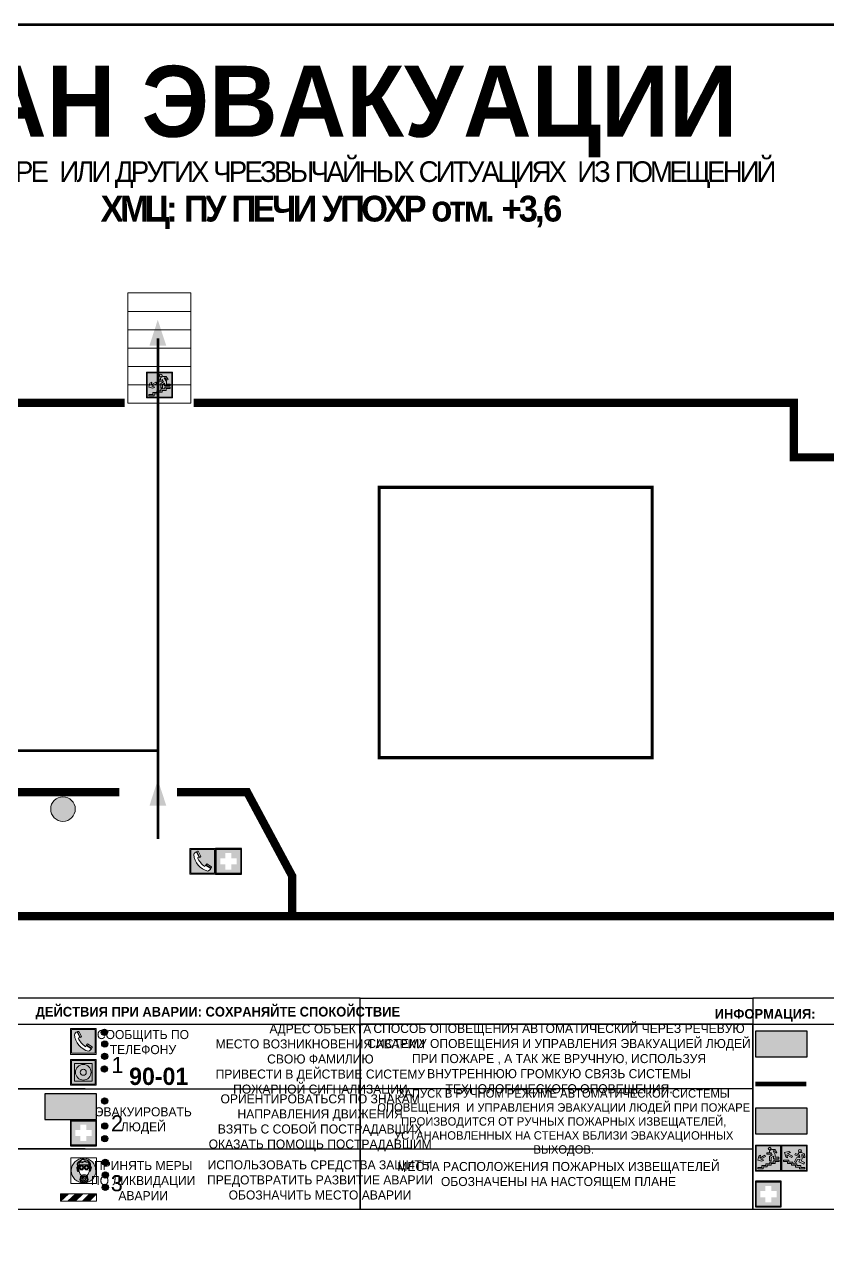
# Model space of a CAD drawing. Header units: millimetres. Extents: x 13114 to 67229, y 22859 to 38520.
# Drawn here: x 22692.4 to 22941.2, y 31700.4 to 32082.4 of the extents above; entities that cross this region are included whole.
import ezdxf

# ---------------------------------------------------------------- set-up
doc = ezdxf.new("R2010")
doc.units = ezdxf.units.MM
doc.layers.add('План_Штампы', color=7, linetype='Continuous')
doc.styles.add('обычный', font='arial.ttf')

# ---------------------------------------------------------------- blocks, each defined once
blk = doc.blocks.new('A$C38D26F80')
h = blk.add_hatch(color=5)
h.dxf.hatch_style = 1
h.paths.add_polyline_path([(-8.77, -4.48, 1), (-0.19, -4.48, 1)])
h.paths.add_polyline_path([(-6.75, -3.58), (-6.75, -3.31), (-6.62, -3.22), (-6.5, -3.22), (-6.42, -3.3), (-6.39, -3.28), (-6.59, -2.23), (-6.59, -2.01), (-6.38, -1.58), (-4.76, -0.4), (-4.13, -0.79, -0.362848), (-2.1, -2.1, -0.201049), (-2.17, -2.48, 0.085434), (-2.26, -3.13), (-1.9, -3.16), (-2.25, -4.7), (-2.4, -4.59), (-2.43, -4.34), (-2.36, -4.34), (-2.14, -3.34), (-2.47, -3.42), (-2.58, -1.95), (-2.77, -1.58), (-3.58, -1.52), (-3.92, -1.26), (-5.05, -1.73), (-4.87, -1.39), (-5.41, -1.6), (-5.41, -1.46), (-6.13, -1.87), (-6.18, -3.5), (-6.56, -3.47), (-6.37, -4.59), (-6.16, -4.43), (-6.16, -4.66), (-6.36, -4.79), (-6.37, -4.8), (-6.51, -4.76)], flags=16)
h.paths.add_polyline_path([(-6.51, -4.76), (-6.36, -4.79), (-6.37, -4.8)], flags=0)
h.paths.add_polyline_path([(-5.92, -2.34, 0.089508), (-2.67, -2.35), (-2.48, -3.88, -0.268602), (-3.4, -6.18, 0.262449), (-5.2, -6.18, -0.268602), (-6.11, -3.88)], flags=16)
edge = h.paths.add_edge_path(flags=16)
edge.add_ellipse((-5.19, -3.41), major_axis=(0, 0.842), ratio=0.848992, start_angle=0, end_angle=360)
edge = h.paths.add_edge_path(flags=0)
edge.add_ellipse((-5.19, -3.39), major_axis=(0, 0.665), ratio=0.853798, start_angle=0, end_angle=360)
edge = h.paths.add_edge_path(flags=0)
edge.add_ellipse((-5.19, -3.4), major_axis=(0, 0.528), ratio=0.864094, start_angle=0, end_angle=360)
edge = h.paths.add_edge_path(flags=16)
edge.add_ellipse((-3.47, -3.4), major_axis=(0, 0.842), ratio=0.848992, start_angle=0, end_angle=360)
h.paths.add_polyline_path([(-3.13, -6.45), (-3.13, -6.84, 0.383174), (-5.57, -6.85), (-5.57, -6.49, -0.369952)], flags=16)
edge = h.paths.add_edge_path(flags=0)
edge.add_ellipse((-3.47, -3.39), major_axis=(0, 0.665), ratio=0.853798, start_angle=0, end_angle=360)
edge = h.paths.add_edge_path(flags=0)
edge.add_ellipse((-3.47, -3.4), major_axis=(0, 0.528), ratio=0.864094, start_angle=0, end_angle=360)
edge = h.paths.add_edge_path(flags=16)
edge.add_ellipse((-4.34, -7.57), major_axis=(-1.48, 0), ratio=0.744955, start_angle=0, end_angle=360)
h.paths.add_polyline_path([(-5.01, -6.85, -1), (-5.15, -6.85, -1)], flags=0)
h.paths.add_polyline_path([(-5.33, -7.14, -1), (-5.47, -7.14, -1)], flags=0)
h.paths.add_polyline_path([(-4.61, -6.71, -1), (-4.74, -6.71, -1)], flags=16)
h.paths.add_polyline_path([(-5.43, -7.51, -1), (-5.57, -7.51, -1)], flags=0)
h.paths.add_polyline_path([(-4.26, -6.67, -1), (-4.4, -6.67, -1)], flags=16)
h.paths.add_polyline_path([(-4.74, -7.14, -1), (-4.88, -7.14, -1)], flags=0)
h.paths.add_polyline_path([(-4.93, -7.43, -1), (-5.07, -7.43, -1)], flags=0)
h.paths.add_polyline_path([(-4.41, -7.07, -1), (-4.54, -7.07, -1)], flags=0)
h.paths.add_polyline_path([(-5.33, -7.87, -1), (-5.46, -7.87, -1)], flags=0)
h.paths.add_polyline_path([(-3.8, -6.71, -1), (-3.94, -6.71, -1)], flags=16)
h.paths.add_polyline_path([(-4.85, -7.78, -1), (-4.98, -7.78, -1)], flags=0)
h.paths.add_polyline_path([(-3.96, -7.14, -1), (-4.1, -7.14, -1)], flags=0)
h.paths.add_polyline_path([(-4.33, -7.53, -1), (-4.47, -7.53, -1)], flags=0)
h.paths.add_polyline_path([(-5.09, -8.12, -1), (-5.23, -8.12, -1)], flags=0)
h.paths.add_polyline_path([(-3.5, -6.94, -1), (-3.64, -6.94, -1)], flags=0)
h.paths.add_polyline_path([(-4.54, -7.97, -1), (-4.68, -7.97, -1)], flags=0)
h.paths.add_polyline_path([(-3.66, -7.39, -1), (-3.8, -7.39, -1)], flags=0)
h.paths.add_polyline_path([(-4.73, -8.35, -1), (-4.86, -8.35, -1)], flags=0)
h.paths.add_polyline_path([(-4.09, -7.96, -1), (-4.23, -7.96, -1)], flags=0)
h.paths.add_polyline_path([(-3.77, -7.74, -1), (-3.91, -7.74, -1)], flags=0)
h.paths.add_polyline_path([(-3.22, -7.27, -1), (-3.35, -7.27, -1)], flags=0)
h.paths.add_polyline_path([(-4.34, -8.4, -1), (-4.47, -8.4, -1)], flags=0)
h.paths.add_polyline_path([(-3.16, -7.61, -1), (-3.3, -7.61, -1)], flags=0)
h.paths.add_polyline_path([(-3.9, -8.35, -1), (-4.04, -8.35, -1)], flags=0)
h.paths.add_polyline_path([(-3.32, -7.91, -1), (-3.46, -7.91, -1)], flags=0)
h.paths.add_polyline_path([(-3.55, -8.23, -1), (-3.69, -8.23, -1)], flags=0)
at = {"color": 5, "lineweight": 5}
for p, q in [((-4.48, 0), (-8.96, 0)), ((-8.96, 0), (-8.96, -4.48)), ((-4.48, 0), (0, 0)), ((0, 0), (0, -4.48)), ((-6.75, -3.31), (-6.62, -3.22)), ((-6.75, -3.58), (-6.75, -3.31)), ((-6.51, -4.76), (-6.75, -3.58)), ((-6.62, -3.22), (-6.5, -3.22)), ((-6.59, -2.01), (-6.38, -1.58)), ((-6.59, -2.23), (-6.59, -2.01)), ((-6.39, -3.28), (-6.59, -2.23)), ((-6.18, -3.5), (-6.56, -3.47)), ((-6.56, -3.47), (-6.37, -4.59)), ((-6.5, -3.22), (-6.42, -3.3)), ((-6.42, -3.3), (-6.39, -3.28)), ((-6.38, -1.58), (-4.76, -0.4)), ((-6.13, -1.87), (-6.18, -3.5)), ((-5.41, -1.46), (-6.13, -1.87)), ((-5.92, -2.34), (-6.11, -3.88)), ((-4.87, -1.39), (-5.41, -1.6)), ((-5.41, -1.6), (-5.41, -1.46)), ((-3.92, -1.26), (-5.05, -1.73)), ((-5.05, -1.73), (-4.87, -1.39)), ((-4.76, -0.4), (-4.13, -0.79)), ((-3.58, -1.52), (-3.92, -1.26)), ((-2.77, -1.58), (-3.58, -1.52)), ((-2.58, -1.95), (-2.77, -1.58)), ((-2.67, -2.34), (-2.48, -3.88)), ((-2.47, -3.42), (-2.58, -1.95)), ((-2.14, -3.34), (-2.47, -3.42)), ((-2.36, -4.34), (-2.14, -3.34)), ((-1.9, -3.16), (-2.26, -3.13)), ((-2.25, -4.7), (-1.9, -3.16)), ((-8.96, -8.96), (-8.96, -4.48)), ((-6.37, -4.8), (-6.51, -4.76)), ((-6.37, -4.59), (-6.16, -4.43)), ((-6.16, -4.66), (-6.37, -4.8)), ((-6.16, -4.43), (-6.16, -4.66)), ((-5.57, -6.49), (-5.57, -6.85)), ((-3.13, -6.45), (-3.13, -6.84)), ((-2.43, -4.34), (-2.4, -4.59)), ((-2.43, -4.34), (-2.36, -4.34)), ((-2.4, -4.59), (-2.25, -4.7)), ((0, -8.96), (0, -4.48)), ((-4.48, -8.96), (-8.96, -8.96)), ((-4.48, -8.96), (0, -8.96))]:
    blk.add_line(p, q, dxfattribs=at)
at = {"color": 5}
for p, q in [((-6.75, -3.31), (-6.62, -3.22)), ((-6.75, -3.58), (-6.75, -3.31)), ((-6.51, -4.76), (-6.75, -3.58)), ((-6.62, -3.22), (-6.5, -3.22)), ((-6.59, -2.01), (-6.38, -1.58)), ((-6.59, -2.23), (-6.59, -2.01)), ((-6.39, -3.28), (-6.59, -2.23)), ((-6.18, -3.5), (-6.56, -3.47)), ((-6.56, -3.47), (-6.37, -4.59)), ((-6.5, -3.22), (-6.42, -3.3)), ((-6.42, -3.3), (-6.39, -3.28)), ((-6.38, -1.58), (-4.76, -0.4)), ((-6.13, -1.87), (-6.18, -3.5)), ((-5.41, -1.46), (-6.13, -1.87)), ((-4.87, -1.39), (-5.41, -1.6)), ((-5.41, -1.6), (-5.41, -1.46)), ((-3.92, -1.26), (-5.05, -1.73)), ((-5.05, -1.73), (-4.87, -1.39)), ((-4.76, -0.4), (-4.13, -0.79)), ((-3.58, -1.52), (-3.92, -1.26)), ((-2.77, -1.58), (-3.58, -1.52)), ((-2.58, -1.95), (-2.77, -1.58)), ((-2.47, -3.42), (-2.58, -1.95)), ((-2.14, -3.34), (-2.47, -3.42)), ((-2.36, -4.34), (-2.14, -3.34)), ((-2.26, -3.13), (-1.9, -3.16)), ((-1.9, -3.16), (-2.25, -4.7)), ((-6.37, -4.8), (-6.51, -4.76)), ((-6.36, -4.79), (-6.51, -4.76)), ((-6.37, -4.59), (-6.16, -4.43)), ((-6.16, -4.66), (-6.37, -4.8)), ((-6.16, -4.66), (-6.36, -4.79)), ((-6.16, -4.43), (-6.16, -4.66)), ((-2.4, -4.59), (-2.43, -4.34)), ((-2.43, -4.34), (-2.36, -4.34)), ((-2.25, -4.7), (-2.4, -4.59))]:
    blk.add_line(p, q, dxfattribs=at)
at = {"color": 5, "lineweight": 5}
for centre, radius in [((-4.48, -4.48), 4.29), ((-5.5, -7.51), 0.0678), ((-5.4, -7.14), 0.0678), ((-5.4, -7.87), 0.0678), ((-5.16, -8.12), 0.0678), ((-5.08, -6.85), 0.0678), ((-5, -7.43), 0.0678), ((-4.91, -7.78), 0.0678), ((-4.81, -7.14), 0.0678), ((-4.79, -8.35), 0.0678), ((-4.67, -6.71), 0.0678), ((-4.61, -7.97), 0.0678), ((-4.47, -7.07), 0.0678), ((-4.4, -7.53), 0.0678), ((-4.4, -8.4), 0.0678), ((-4.33, -6.67), 0.0678), ((-4.16, -7.96), 0.0678), ((-4.03, -7.14), 0.0678), ((-3.97, -8.35), 0.0678), ((-3.87, -6.71), 0.0678), ((-3.84, -7.74), 0.0678), ((-3.73, -7.39), 0.0678), ((-3.62, -8.23), 0.0678), ((-3.57, -6.94), 0.0678), ((-3.39, -7.91), 0.0678), ((-3.28, -7.27), 0.0678), ((-3.23, -7.61), 0.0678)]:
    blk.add_circle(centre, radius, dxfattribs=at)
for centre, radius, start, end in [((-3.66, -4.24), 2.47, 171.573, 231.7124), ((-4.28, 6.66), 9.15, 259.6987, 280.1569), ((-4.93, -4.24), 2.47, 308.2876, 8.427), ((-0.47, -3.05), 1.79, 161.5846, 182.4584), ((-2.6, -2.2), 0.513, 326.4781, 11.7739), ((-4.33, -7.88), 1.87, 50.358, 131.5662), ((-4.34, -8.2), 1.82, 48.4943, 132.3565), ((-4.3, -7.78), 1.83, 60.5889, 119.4111)]:
    blk.add_arc(centre, radius, start, end, dxfattribs=at)
at = {"color": 5}
for centre, radius, start, end in [((-3.89, -2.66), 1.88, 17.387, 97.1599), ((-0.35, -3.07), 1.91, 162.2553, 181.7878), ((-2.6, -2.2), 0.511, 326.3906, 11.8614)]:
    blk.add_arc(centre, radius, start, end, dxfattribs=at)
at = {"color": 5, "lineweight": 5}
for centre, major_axis, ratio in [((-5.19, -3.41), (0, 0.842), 0.848992), ((-5.19, -3.39), (0, 0.665), 0.853798), ((-5.19, -3.4), (0, 0.528), 0.864094), ((-3.47, -3.4), (0, 0.842), 0.848992), ((-3.47, -3.39), (0, 0.665), 0.853798), ((-3.47, -3.4), (0, 0.528), 0.864094), ((-4.34, -7.57), (-1.48, 0), 0.744955)]:
    blk.add_ellipse(centre, major_axis=major_axis, ratio=ratio, dxfattribs=at)
blk = doc.blocks.new('A$C47DD6509')
at = {"lineweight": 5}
for points in [[(-8.69, 0), (-11.19, 0), (-11.19, -2.22)], [(-4.22, 0), (-6.45, 0), (-8.91, -2.22), (-6.61, -2.22)], [(0, 0), (-2.09, 0), (-4.36, -2.22), (-2.29, -2.22)]]:
    blk.add_hatch(color=242, dxfattribs=at).paths.add_polyline_path(points)
at = {"color": 242, "lineweight": 5}
for p, q in [((-11.19, -2.22), (-8.69, 0)), ((-11.19, -2.22), (-11.19, 0)), ((-11.19, 0), (-8.69, 0)), ((-11.19, 0), (0, 0)), ((-8.91, -2.22), (-6.45, 0)), ((-6.61, -2.22), (-4.22, 0)), ((-4.36, -2.22), (-2.09, 0)), ((-2.29, -2.22), (0, 0)), ((0, 0), (0, -2.22)), ((0, -2.22), (-11.19, -2.22))]:
    blk.add_line(p, q, dxfattribs=at)
blk = doc.blocks.new('A$C32E8229D')
at = {"true_color": 0xffffff}
blk.add_hatch(color=7, dxfattribs=at).paths.add_polyline_path([(0, 0), (0, -8), (16, -8), (16, 0)])
h = blk.add_hatch(color=126)
h.paths.add_polyline_path([(0.2, -0.2), (15.8, -0.2), (15.8, -7.8), (0.2, -7.8)])
h.paths.add_polyline_path([(13.49, -2.05), (12.08, -2.05), (11.37, -2.63, 0.162397), (11.29, -2.84), (11.29, -3.63), (10.35, -3.63), (10.35, -4.05), (11.68, -4.05), (11.68, -3.48), (12.26, -4.28), (11.29, -5.1), (11.29, -6.78), (11.85, -6.78), (11.85, -5.44), (12.8, -4.64), (12.8, -5.94), (14.46, -5.94), (14.46, -5.39), (13.45, -5.39), (13.45, -3.97), (12.46, -2.59), (13.15, -2.59), (13.69, -3.34), (14.18, -3)], flags=16)
h.paths.add_polyline_path([(10.74, -1.82, 1), (11.8, -1.82, 1)], flags=16)
h.paths.add_polyline_path([(9.39, -3.59), (5.99, -3.59), (6.56, -3.03), (5.91, -3.03), (5.1, -3.83), (5.91, -4.64), (6.56, -4.64), (5.99, -4.09), (9.39, -4.09)], flags=16)
h.paths.add_polyline_path([(4.29, -1.08), (1.72, -1.08), (1.72, -6.6), (4.29, -6.6)], flags=16)
at = {"color": 126}
blk.add_lwpolyline([(16, -8), (0, -8), (0, 0), (16, 0)], close=True, dxfattribs=at)
blk = doc.blocks.new('A$C18900ED3')
h = blk.add_hatch(color=126)
h.paths.add_polyline_path([(-0.18, -0.18), (-7.02, -0.18), (-7.02, -7.02), (-0.18, -7.02)])
h.paths.add_polyline_path([(-5.89, -4.46), (-5.89, -2.77), (-4.46, -2.77), (-4.46, -1.31), (-2.77, -1.31), (-2.77, -2.77), (-1.33, -2.77), (-1.33, -4.46), (-2.77, -4.46), (-2.77, -5.89), (-4.46, -5.89), (-4.46, -4.46)], flags=16)
at = {"color": 126}
for p, q in [((-7.2, 0), (-7.2, -7.2)), ((0, 0), (-7.2, 0)), ((0, -7.2), (0, 0)), ((-7.02, -7.02), (-7.02, -0.18)), ((-7.02, -0.18), (-0.18, -0.18)), ((-0.18, -0.18), (-0.18, -7.02)), ((-7.2, -7.2), (0, -7.2)), ((-0.18, -7.02), (-7.02, -7.02))]:
    blk.add_line(p, q, dxfattribs=at)
blk = doc.blocks.new('A$C456E1F9C')
at = {"lineweight": 5}
h = blk.add_hatch(color=242, dxfattribs=at)
h.paths.add_polyline_path([(0.51, -1.47), (0.51, -13.26), (12.29, -13.26), (12.29, -1.47)])
h.paths.add_polyline_path([(5.42, -4.95, -0.254479), (4.78, -5.4), (3.52, -2.53, -0.209735), (4.23, -2.4)], flags=16)
h.paths.add_polyline_path([(8.53, -8.6), (10.87, -10.17), (10.54, -10.76), (8.03, -9.13, -0.192251)], flags=16)
h.paths.add_polyline_path([(4.61, -5.49, 0.005518), (3.87, -5.72, 0.128647), (7.49, -10.01, 0.00809), (7.83, -9.33), (10.47, -10.97, -0.16736), (8.99, -12.25, -0.327862), (1.95, -3.95, -0.166952), (3.36, -2.62)], flags=16)
at = {"color": 242, "lineweight": 5}
for p, q in [((0, -13.77), (0, -0.97)), ((12.8, -0.97), (0, -0.97)), ((4.61, -5.49), (3.36, -2.62)), ((3.52, -2.53), (4.78, -5.4)), ((4.23, -2.4), (5.42, -4.95)), ((12.8, -13.77), (12.8, -0.97)), ((7.83, -9.33), (10.47, -10.97)), ((8.03, -9.13), (10.54, -10.76)), ((10.81, -10.12), (8.53, -8.6)), ((10.54, -10.76), (10.8, -10.3)), ((10.8, -10.3), (10.81, -10.12)), ((0, -13.77), (12.8, -13.77))]:
    blk.add_line(p, q, dxfattribs=at)
blk.add_lwpolyline([(0.51, -1.47), (12.29, -1.47), (12.29, -13.26), (0.51, -13.26)], close=True, dxfattribs=at)
for centre, radius, start, end in [((4.59, -5.34), 2.99, 114.28453, 152.19739), ((11.12, -3.31), 9.19, 183.99153, 256.60086), ((4.02, -3.27), 0.891, 76.32839, 123.70924), ((14.98, -39.1), 35.17, 107.14873, 108.41345), ((13.86, -0.94), 11.08, 205.55365, 234.87622), ((4.68, -4.59), 0.824, 276.9621, 334.07228), ((-13.31, 0.8), 23.44, 332.54871, 334.40268), ((8.94, -9.5), 0.989, 114.40924, 157.93883), ((7.87, -9.46), 3, 291.92908, 329.9329)]:
    blk.add_arc(centre, radius, start, end, dxfattribs=at)
blk = doc.blocks.new('A$C54414219')
at = {"true_color": 0xffffff}
h = blk.add_hatch(color=7, dxfattribs=at)
h.paths.add_polyline_path([(2.39, -9.45), (2.39, -18.3), (11.23, -18.3), (11.23, -9.45)], flags=0)
h.paths.add_polyline_path([(10.71, -13.87, -1), (2.92, -13.87, -1)], flags=0)
h.paths.add_polyline_path([(8.3, -13.87, -1), (5.33, -13.87, -1)], flags=0)
h.paths.add_polyline_path([(0.41, -7.47), (0.41, -20.27), (13.21, -20.27), (13.21, -7.47)])
h.paths.add_polyline_path([(0.92, -19.77), (12.71, -19.77), (12.71, -7.98), (0.92, -7.98)], flags=16)
h.paths.add_polyline_path([(11.23, -9.45), (11.23, -18.3), (2.39, -18.3), (2.39, -9.45)], flags=0)
at = {"lineweight": 5}
h = blk.add_hatch(color=242, dxfattribs=at)
h.paths.add_polyline_path([(12.71, -7.98), (0.92, -7.98), (0.92, -19.77), (12.71, -19.77)])
h.paths.add_polyline_path([(11.23, -18.3), (2.39, -18.3), (2.39, -9.45), (11.23, -9.45)], flags=16)
h.paths.add_polyline_path([(10.71, -13.87, -1), (2.92, -13.87, -1)], flags=0)
h.paths.add_polyline_path([(8.3, -13.87, -1), (5.33, -13.87, -1)], flags=0)
at = {"true_color": 0xffffff}
h = blk.add_hatch(color=7, dxfattribs=at)
h.paths.add_polyline_path([(2.39, -9.45), (2.39, -18.3), (11.23, -18.3), (11.23, -9.45)])
h.paths.add_polyline_path([(10.71, -13.87, -1), (2.92, -13.87, -1)], flags=16)
h.paths.add_polyline_path([(8.3, -13.87, -1), (5.33, -13.87, -1)], flags=0)
at = {"lineweight": 5}
h = blk.add_hatch(color=242, dxfattribs=at)
h.paths.add_polyline_path([(2.92, -13.87, 1), (10.71, -13.87, 1)])
h.paths.add_polyline_path([(8.3, -13.87, -1), (5.33, -13.87, -1)], flags=16)
at = {"color": 242, "lineweight": 5}
for p, q in [((0.41, -20.27), (0.41, -7.47)), ((0.41, -7.47), (13.21, -7.47)), ((0.41, -7.47), (13.21, -7.47)), ((13.21, -20.27), (13.21, -7.47)), ((0.41, -20.27), (13.21, -20.27))]:
    blk.add_line(p, q, dxfattribs=at)
for points in [[(0.92, -7.98), (12.71, -7.98), (12.71, -19.77), (0.92, -19.77)], [(2.39, -9.45), (11.23, -9.45), (11.23, -18.3), (2.39, -18.3)]]:
    blk.add_lwpolyline(points, close=True, dxfattribs=at)
for radius in [3.89, 1.49]:
    blk.add_circle((6.81, -13.87), radius, dxfattribs=at)
blk = doc.blocks.new('A$C7B4425F7')
at = {"true_color": 0xffffff}
blk.add_hatch(color=7, dxfattribs=at).paths.add_polyline_path([(0, 0), (-16, 0), (-16, -8), (0, -8)])
h = blk.add_hatch(color=126)
h.paths.add_polyline_path([(-0.2, -0.2), (-15.8, -0.2), (-15.8, -7.8), (-0.2, -7.8)])
h.paths.add_polyline_path([(-11.76, -2.03), (-11.76, -3.66), (-11.17, -3.66, -0.568275), (-11.17, -6.18), (-12.58, -6.18), (-12.58, -2.03)], flags=16)
h.paths.add_polyline_path([(-13.33, -4.12, -0.495768), (-13.59, -6.18), (-15.03, -6.18), (-15.03, -2.03), (-13.59, -2.03, -0.487973)], flags=16)
h.paths.add_polyline_path([(-10.25, -2.03), (-9.48, -2.03), (-9.48, -6.18), (-10.25, -6.18)], flags=16)
h.paths.add_polyline_path([(-13.84, -3.69), (-14.24, -3.69), (-14.24, -3.03), (-13.9, -3.03, -0.692621)], flags=0)
h.paths.add_polyline_path([(-9.15, -2.03), (-8.4, -2.03), (-8.04, -3.07), (-7.68, -2.03), (-6.93, -2.03), (-7.64, -4.1), (-6.93, -6.18), (-7.68, -6.18), (-8.04, -5.14), (-8.4, -6.18), (-9.15, -6.18), (-8.44, -4.1)], flags=16)
h.paths.add_polyline_path([(-11.76, -4.46), (-11.42, -4.46, -0.692621), (-11.36, -5.12), (-11.76, -5.12)], flags=0)
h.paths.add_polyline_path([(-13.9, -5.2), (-14.24, -5.2), (-14.24, -4.55), (-13.84, -4.55, -0.708038)], flags=0)
edge = h.paths.add_edge_path(flags=16)
edge.add_ellipse((-5.51, -4.08), major_axis=(0, 2.05), ratio=0.586184, start_angle=0, end_angle=360)
edge = h.paths.add_edge_path(flags=0)
edge.add_ellipse((-5.51, -4.08), major_axis=(0, 1.14), ratio=0.454828, start_angle=0, end_angle=360)
h.paths.add_polyline_path([(-4.13, -4.96, 0.377264), (-3.48, -4.52, 0.0555), (-3.16, -2.03), (-1.66, -2.03), (-1.66, -4.96), (-0.96, -4.96), (-0.96, -7.01), (-1.75, -7.01), (-1.75, -6.18), (-3.3, -6.18), (-3.3, -7.02), (-4.13, -7.02)], flags=16)
h.paths.add_polyline_path([(-2.73, -2.91), (-2.28, -2.91), (-2.28, -4.96), (-3.05, -4.96, 0.079136)], flags=0)
at = {"color": 126}
blk.add_lwpolyline([(-16, -8), (0, -8), (0, 0), (-16, 0)], close=True, dxfattribs=at)
blk = doc.blocks.new('вниз 3')
at = {"lineweight": 0, "true_color": 0xffffff}
h = blk.add_hatch(color=7, dxfattribs=at)
h.dxf.hatch_style = 1
h.paths.add_polyline_path([(40997.5, -4475.69), (40997.25, -4475.28), (40995.76, -4476.15), (40995.97, -4475.23), (40995.39, -4475.56), (40995.05, -4476.83), (40996.33, -4477.17), (40996.91, -4476.83), (40996, -4476.55)], flags=0)
h.paths.add_polyline_path([(40999.81, -4473.95), (41000.22, -4473.95), (41000.64, -4474.67), (41001.03, -4474.43), (41000.46, -4473.49), (41000.42, -4473.49), (40999.43, -4473.49), (40998.68, -4473.92), (40998.68, -4474.57), (40997.88, -4474.57), (40997.88, -4475), (40999.14, -4475), (40999.14, -4474.43), (40999.14, -4474.38), (40999.59, -4475.15), (40998.72, -4475.67), (40998.72, -4477.06), (40999.24, -4477.06), (40999.24, -4475.96), (40999.95, -4475.56), (40999.95, -4476.43), (41001.61, -4476.43), (41001.61, -4475.88), (41000.47, -4475.88), (41000.47, -4475.12)], flags=0)
h.paths.add_polyline_path([(40999.2, -4473.24, 1), (40998.35, -4473.24, 1)], flags=0)
h.paths.add_polyline_path([(41000.46, -4477.26), (41001.69, -4477.26), (41001.69, -4476.84), (41000.03, -4476.84), (41000.03, -4477.39), (40998.78, -4477.39), (40998.78, -4477.95), (40997.53, -4477.95), (40997.53, -4478.5), (40996.29, -4478.5), (40996.29, -4479.06), (40995.05, -4479.06), (40995.05, -4479.48), (40995.29, -4479.48), (40996.72, -4479.48), (40996.72, -4478.92), (40997.97, -4478.92), (40997.97, -4478.36), (40999.2, -4478.36), (40999.2, -4477.81), (41000.46, -4477.81)], flags=0)
h.paths.add_polyline_path([(41002.37, -4472.17), (40994.37, -4472.17), (40994.37, -4480.17), (41002.37, -4480.17)])
h.paths.add_polyline_path([(41002.16, -4479.96), (40994.57, -4479.96), (40994.57, -4472.37), (41002.16, -4472.37)], flags=16)
h.paths.add_polyline_path([(41001.61, -4475.88), (41001.61, -4476.43), (40999.95, -4476.43), (40999.95, -4475.56), (40999.24, -4475.96), (40999.24, -4477.06), (40998.72, -4477.06), (40998.72, -4475.67), (40999.59, -4475.15), (40999.14, -4474.38), (40999.14, -4474.43), (40999.14, -4475), (40997.88, -4475), (40997.88, -4474.57), (40998.68, -4474.57), (40998.68, -4473.92), (40999.43, -4473.49), (41000.42, -4473.49), (41000.46, -4473.49), (41001.03, -4474.43), (41000.64, -4474.67), (41000.22, -4473.95), (40999.81, -4473.95), (41000.47, -4475.12), (41000.47, -4475.88)], flags=0)
h.paths.add_polyline_path([(41001.69, -4476.84), (41001.69, -4477.26), (41000.46, -4477.26), (41000.46, -4477.81), (40999.2, -4477.81), (40999.2, -4478.36), (40997.97, -4478.36), (40997.97, -4478.92), (40996.72, -4478.92), (40996.72, -4479.48), (40995.05, -4479.48), (40995.05, -4479.06), (40996.29, -4479.06), (40996.29, -4478.5), (40997.53, -4478.5), (40997.53, -4477.95), (40998.78, -4477.95), (40998.78, -4477.39), (41000.03, -4477.39), (41000.03, -4476.84)], flags=0)
h.paths.add_polyline_path([(40998.35, -4473.24, -1), (40999.2, -4473.24, -1)], flags=0)
h.paths.add_polyline_path([(40997.5, -4475.69), (40996, -4476.55), (40996.91, -4476.83), (40996.33, -4477.17), (40995.05, -4476.83), (40995.39, -4475.56), (40995.97, -4475.23), (40995.76, -4476.15), (40997.25, -4475.28)], flags=0)
at = {"lineweight": 0}
h = blk.add_hatch(color=126, dxfattribs=at)
h.dxf.hatch_style = 1
h.paths.add_polyline_path([(41002.16, -4472.37), (40994.57, -4472.37), (40994.57, -4479.96), (41002.16, -4479.96)])
h.paths.add_polyline_path([(40995.97, -4475.23), (40995.76, -4476.15), (40997.25, -4475.28), (40997.5, -4475.69), (40996, -4476.55), (40996.91, -4476.83), (40996.33, -4477.17), (40995.05, -4476.83), (40995.39, -4475.56)], flags=16)
h.paths.add_polyline_path([(40997.88, -4474.57), (40998.68, -4474.57), (40998.68, -4473.92), (40999.43, -4473.49), (41000.42, -4473.49), (41000.46, -4473.49), (41001.03, -4474.43), (41000.64, -4474.67), (41000.22, -4473.95), (40999.81, -4473.95), (41000.47, -4475.12), (41000.47, -4475.88), (41001.61, -4475.88), (41001.61, -4476.43), (40999.95, -4476.43), (40999.95, -4475.56), (40999.24, -4475.96), (40999.24, -4477.06), (40998.72, -4477.06), (40998.72, -4475.67), (40999.59, -4475.15), (40999.14, -4474.38), (40999.14, -4474.43), (40999.14, -4475), (40997.88, -4475)], flags=16)
h.paths.add_polyline_path([(40998.35, -4473.24, -1), (40999.2, -4473.24, -1)], flags=16)
h.paths.add_polyline_path([(40997.53, -4477.95), (40998.78, -4477.95), (40998.78, -4477.39), (41000.03, -4477.39), (41000.03, -4476.84), (41001.69, -4476.84), (41001.69, -4477.26), (41000.46, -4477.26), (41000.46, -4477.81), (40999.2, -4477.81), (40999.2, -4478.36), (40997.97, -4478.36), (40997.97, -4478.92), (40996.72, -4478.92), (40996.72, -4479.48), (40995.05, -4479.48), (40995.05, -4479.06), (40996.29, -4479.06), (40996.29, -4478.5), (40997.53, -4478.5)], flags=16)
at = {"lineweight": 0, "true_color": 0xffffff}
h = blk.add_hatch(color=7, dxfattribs=at)
h.dxf.hatch_style = 1
h.paths.add_polyline_path([(40999.2, -4473.24, 1), (40998.35, -4473.24, 1)])
h.paths.add_polyline_path([(40999.81, -4473.95), (41000.22, -4473.95), (41000.64, -4474.67), (41001.03, -4474.43), (41000.46, -4473.49), (41000.42, -4473.49), (40999.43, -4473.49), (40998.68, -4473.92), (40998.68, -4474.57), (40997.88, -4474.57), (40997.88, -4475), (40999.14, -4475), (40999.14, -4474.43), (40999.14, -4474.38), (40999.59, -4475.15), (40998.72, -4475.67), (40998.72, -4477.06), (40999.24, -4477.06), (40999.24, -4475.96), (40999.95, -4475.56), (40999.95, -4476.43), (41001.61, -4476.43), (41001.61, -4475.88), (41000.47, -4475.88), (41000.47, -4475.12)])
h.paths.add_polyline_path([(40999.2, -4477.81), (41000.46, -4477.81), (41000.46, -4477.26), (41001.69, -4477.26), (41001.69, -4476.84), (41000.03, -4476.84), (41000.03, -4477.39), (40998.78, -4477.39), (40998.78, -4477.95), (40997.53, -4477.95), (40997.53, -4478.5), (40996.29, -4478.5), (40996.29, -4479.06), (40995.05, -4479.06), (40995.05, -4479.48), (40995.29, -4479.48), (40996.72, -4479.48), (40996.72, -4478.92), (40997.97, -4478.92), (40997.97, -4478.36), (40999.2, -4478.36)])
h.paths.add_polyline_path([(40997.5, -4475.69), (40997.25, -4475.28), (40995.76, -4476.15), (40995.97, -4475.23), (40995.39, -4475.56), (40995.05, -4476.83), (40996.33, -4477.17), (40996.91, -4476.83), (40996, -4476.55)])
at = {"color": 126, "lineweight": 0}
for points in [[(40994.37, -4472.17), (41002.37, -4472.17), (41002.37, -4480.17), (40994.37, -4480.17)], [(40994.57, -4472.37), (41002.16, -4472.37), (41002.16, -4479.96), (40994.57, -4479.96)]]:
    blk.add_lwpolyline(points, close=True, dxfattribs=at)
for points in [[(40995.05, -4476.83), (40995.39, -4475.56), (40995.97, -4475.23), (40995.76, -4476.15), (40997.25, -4475.28), (40997.5, -4475.69), (40996, -4476.55), (40996.91, -4476.83), (40996.33, -4477.17), (40995.05, -4476.83)], [(40999.14, -4474.43), (40999.14, -4475), (40997.88, -4475), (40997.88, -4474.57), (40998.68, -4474.57), (40998.68, -4473.92), (40999.43, -4473.49), (41000.42, -4473.49), (41000.46, -4473.49), (41001.03, -4474.43), (41000.64, -4474.67), (41000.22, -4473.95), (40999.81, -4473.95), (41000.47, -4475.12), (41000.47, -4475.88), (41001.61, -4475.88), (41001.61, -4476.43), (40999.95, -4476.43), (40999.95, -4475.56), (40999.24, -4475.96), (40999.24, -4477.06), (40998.72, -4477.06), (40998.72, -4475.67), (40999.59, -4475.15), (40999.14, -4474.38), (40999.14, -4474.43)], [(40995.29, -4479.48), (40995.05, -4479.48), (40995.05, -4479.06), (40996.29, -4479.06), (40996.29, -4478.5), (40997.53, -4478.5), (40997.53, -4477.95), (40998.78, -4477.95), (40998.78, -4477.39), (41000.03, -4477.39), (41000.03, -4476.84), (41001.69, -4476.84), (41001.69, -4477.26), (41000.46, -4477.26), (41000.46, -4477.81), (40999.2, -4477.81), (40999.2, -4478.36), (40997.97, -4478.36), (40997.97, -4478.92), (40996.72, -4478.92), (40996.72, -4479.48), (40995.05, -4479.48)]]:
    blk.add_lwpolyline(points, dxfattribs=at)
blk.add_circle((40998.77, -4473.24), 0.426, dxfattribs=at)
blk = doc.blocks.new('вверх')
at = {"lineweight": 0, "true_color": 0xffffff}
h = blk.add_hatch(color=7, dxfattribs=at)
h.dxf.hatch_style = 1
h.paths.add_polyline_path([(40999.03, -4475.37), (41000.53, -4474.51), (40999.62, -4474.22), (41000.2, -4473.88), (41001.48, -4474.22), (41001.13, -4475.49), (41000.55, -4475.82), (41000.76, -4474.91), (40999.27, -4475.77)], flags=0)
h.paths.add_polyline_path([(40998.09, -4474.5), (40998.28, -4474.89), (40997.14, -4475.43), (40996.89, -4474.92), (40996.87, -4474.87), (40996.8, -4475.75), (40997.81, -4475.85), (40998.41, -4477.11), (40997.94, -4477.33), (40997.47, -4476.34), (40996.66, -4476.28), (40997.03, -4477.06), (40995.52, -4477.78), (40995.29, -4477.28), (40996.32, -4476.79), (40996, -4476.11), (40996.09, -4474.77), (40995.72, -4474.94), (40995.64, -4475.77), (40995.2, -4475.72), (40995.3, -4474.63), (40995.33, -4474.61), (40996.23, -4474.19), (40997.09, -4474.25), (40997.37, -4474.84)], flags=0)
h.paths.add_polyline_path([(40997.14, -4473.68, -1), (40996.29, -4473.68, -1)], flags=0)
h.paths.add_polyline_path([(41000.58, -4477.58), (41000.58, -4477.03), (41001.81, -4477.03), (41001.81, -4476.6), (41000.15, -4476.6), (41000.15, -4477.16), (40998.9, -4477.16), (40998.9, -4477.72), (40997.65, -4477.72), (40997.65, -4478.27), (40996.41, -4478.27), (40996.41, -4478.82), (40995.17, -4478.82), (40995.17, -4479.25), (40995.41, -4479.25), (40996.84, -4479.25), (40996.84, -4478.69), (40998.09, -4478.69), (40998.09, -4478.13), (40999.32, -4478.13), (40999.32, -4477.58)], flags=0)
h.paths.add_polyline_path([(41002.49, -4471.94), (40994.49, -4471.94), (40994.49, -4479.94), (41002.49, -4479.94)])
h.paths.add_polyline_path([(41002.28, -4479.72), (40994.69, -4479.72), (40994.69, -4472.14), (41002.28, -4472.14)], flags=16)
h.paths.add_polyline_path([(41001.81, -4476.6), (41001.81, -4477.03), (41000.58, -4477.03), (41000.58, -4477.58), (40999.32, -4477.58), (40999.32, -4478.13), (40998.09, -4478.13), (40998.09, -4478.69), (40996.84, -4478.69), (40996.84, -4479.25), (40995.17, -4479.25), (40995.17, -4478.82), (40996.41, -4478.82), (40996.41, -4478.27), (40997.65, -4478.27), (40997.65, -4477.72), (40998.9, -4477.72), (40998.9, -4477.16), (41000.15, -4477.16), (41000.15, -4476.6)], flags=0)
at = {"lineweight": 0}
h = blk.add_hatch(color=126, dxfattribs=at)
h.dxf.hatch_style = 1
h.paths.add_polyline_path([(40994.69, -4479.72), (41002.28, -4479.72), (41002.28, -4472.14), (40994.69, -4472.14)])
h.paths.add_polyline_path([(40999.03, -4475.37), (41000.53, -4474.51), (40999.62, -4474.22), (41000.2, -4473.88), (41001.48, -4474.22), (41001.13, -4475.49), (41000.55, -4475.82), (41000.76, -4474.91), (40999.27, -4475.77)], flags=16)
h.paths.add_polyline_path([(40997.09, -4474.25), (40997.37, -4474.84), (40998.09, -4474.5), (40998.28, -4474.89), (40997.14, -4475.43), (40996.89, -4474.92), (40996.87, -4474.87), (40996.8, -4475.75), (40997.81, -4475.85), (40998.41, -4477.11), (40997.94, -4477.33), (40997.47, -4476.34), (40996.66, -4476.28), (40997.03, -4477.06), (40995.52, -4477.78), (40995.29, -4477.28), (40996.32, -4476.79), (40996, -4476.11), (40996.09, -4474.77), (40995.72, -4474.94), (40995.64, -4475.77), (40995.2, -4475.72), (40995.3, -4474.63), (40995.33, -4474.61), (40996.23, -4474.19)], flags=16)
h.paths.add_polyline_path([(40996.29, -4473.68, -1), (40997.14, -4473.68, -1)], flags=16)
h.paths.add_polyline_path([(40997.65, -4477.72), (40998.9, -4477.72), (40998.9, -4477.16), (41000.15, -4477.16), (41000.15, -4476.6), (41001.81, -4476.6), (41001.81, -4477.03), (41000.58, -4477.03), (41000.58, -4477.58), (40999.32, -4477.58), (40999.32, -4478.13), (40998.09, -4478.13), (40998.09, -4478.69), (40996.84, -4478.69), (40996.84, -4479.25), (40995.17, -4479.25), (40995.17, -4478.82), (40996.41, -4478.82), (40996.41, -4478.27), (40997.65, -4478.27)], flags=16)
at = {"lineweight": 0, "true_color": 0xffffff}
h = blk.add_hatch(color=7, dxfattribs=at)
h.dxf.hatch_style = 1
h.paths.add_polyline_path([(40997.14, -4473.68, 1), (40996.29, -4473.68, 1)])
h.paths.add_polyline_path([(40998.28, -4474.89), (40998.09, -4474.5), (40997.37, -4474.84), (40997.09, -4474.25), (40996.23, -4474.19), (40995.33, -4474.61), (40995.3, -4474.63), (40995.2, -4475.72), (40995.64, -4475.77), (40995.72, -4474.94), (40996.09, -4474.77), (40996, -4476.11), (40996.32, -4476.79), (40995.29, -4477.28), (40995.52, -4477.78), (40997.03, -4477.06), (40996.66, -4476.28), (40997.47, -4476.34), (40997.94, -4477.33), (40998.41, -4477.11), (40997.81, -4475.85), (40996.8, -4475.75), (40996.87, -4474.87), (40996.89, -4474.92), (40997.14, -4475.43)])
h.paths.add_polyline_path([(40998.09, -4478.13), (40999.32, -4478.13), (40999.32, -4477.58), (41000.58, -4477.58), (41000.58, -4477.03), (41001.81, -4477.03), (41001.81, -4476.6), (41000.15, -4476.6), (41000.15, -4477.16), (40998.9, -4477.16), (40998.9, -4477.72), (40997.65, -4477.72), (40997.65, -4478.27), (40996.41, -4478.27), (40996.41, -4478.82), (40995.17, -4478.82), (40995.17, -4479.25), (40995.41, -4479.25), (40996.84, -4479.25), (40996.84, -4478.69), (40998.09, -4478.69)])
h.paths.add_polyline_path([(40999.03, -4475.37), (40999.27, -4475.77), (41000.76, -4474.91), (41000.55, -4475.82), (41001.13, -4475.49), (41001.48, -4474.22), (41000.2, -4473.88), (40999.62, -4474.22), (41000.53, -4474.51)])
at = {"color": 126, "lineweight": 0}
for points in [[(40994.49, -4471.94), (41002.49, -4471.94), (41002.49, -4479.94), (40994.49, -4479.94)], [(40994.69, -4472.14), (41002.28, -4472.14), (41002.28, -4479.72), (40994.69, -4479.72)]]:
    blk.add_lwpolyline(points, close=True, dxfattribs=at)
for points in [[(40996.89, -4474.92), (40997.14, -4475.43), (40998.28, -4474.89), (40998.09, -4474.5), (40997.37, -4474.84), (40997.09, -4474.25), (40996.23, -4474.19), (40995.33, -4474.61), (40995.3, -4474.63), (40995.2, -4475.72), (40995.64, -4475.77), (40995.72, -4474.94), (40996.09, -4474.77), (40996, -4476.11), (40996.32, -4476.79), (40995.29, -4477.28), (40995.52, -4477.78), (40997.03, -4477.06), (40996.66, -4476.28), (40997.47, -4476.34), (40997.94, -4477.33), (40998.41, -4477.11), (40997.81, -4475.85), (40996.8, -4475.75), (40996.87, -4474.87), (40996.89, -4474.92)], [(41001.48, -4474.22), (41001.13, -4475.49), (41000.55, -4475.82), (41000.76, -4474.91), (40999.27, -4475.77), (40999.03, -4475.37), (41000.53, -4474.51), (40999.62, -4474.22), (41000.2, -4473.88), (41001.48, -4474.22)], [(40995.41, -4479.25), (40995.17, -4479.25), (40995.17, -4478.82), (40996.41, -4478.82), (40996.41, -4478.27), (40997.65, -4478.27), (40997.65, -4477.72), (40998.9, -4477.72), (40998.9, -4477.16), (41000.15, -4477.16), (41000.15, -4476.6), (41001.81, -4476.6), (41001.81, -4477.03), (41000.58, -4477.03), (41000.58, -4477.58), (40999.32, -4477.58), (40999.32, -4478.13), (40998.09, -4478.13), (40998.09, -4478.69), (40996.84, -4478.69), (40996.84, -4479.25), (40995.17, -4479.25)]]:
    blk.add_lwpolyline(points, dxfattribs=at)
blk.add_circle((40996.71, -4473.68), 0.426, dxfattribs=at)
blk = doc.blocks.new('A$C7B8C2D5B')
at = {"lineweight": 0}
h = blk.add_hatch(color=5, dxfattribs=at)
h.dxf.hatch_style = 1
h.paths.add_polyline_path([(1.4, -3.02, 1), (-2.11, -3.02, 1)])
at = {"color": 5, "lineweight": 0}
blk.add_circle((-0.36, -3.02), 1.75, dxfattribs=at)

msp = doc.modelspace()

# ---------------------------------------------------------------- hatches: boundary and pattern name
at = {"lineweight": 0}
h = msp.add_hatch(color=256, dxfattribs=at)
h.dxf.hatch_style = 1
h.paths.add_polyline_path([(22716.14, 31770.1, 1), (22718.07, 31770.1, 1)])
h = msp.add_hatch(color=256, dxfattribs=at)
h.dxf.hatch_style = 1
h.paths.add_polyline_path([(22716.24, 31766.52, 1), (22718.18, 31766.52, 1)])
h = msp.add_hatch(color=256, dxfattribs=at)
h.dxf.hatch_style = 1
h.paths.add_polyline_path([(22716.2, 31762.71, 1), (22718.14, 31762.71, 1)])
h = msp.add_hatch(color=256, dxfattribs=at)
h.dxf.hatch_style = 1
h.paths.add_polyline_path([(22716.12, 31758.78, 1), (22718.05, 31758.78, 1)])
h = msp.add_hatch(color=256, dxfattribs=at)
h.dxf.hatch_style = 1
h.paths.add_polyline_path([(22716.21, 31748.89, 1), (22718.14, 31748.89, 1)])
h = msp.add_hatch(color=256, dxfattribs=at)
h.dxf.hatch_style = 1
h.paths.add_polyline_path([(22716.25, 31741.11, 1), (22718.18, 31741.11, 1)])
h = msp.add_hatch(color=256, dxfattribs=at)
h.dxf.hatch_style = 1
h.paths.add_polyline_path([(22716.24, 31737.21, 1), (22718.17, 31737.21, 1)])
h = msp.add_hatch(color=256, dxfattribs=at)
h.dxf.hatch_style = 1
h.paths.add_polyline_path([(22716.4, 31729.85, 1), (22718.33, 31729.85, 1)])
h = msp.add_hatch(color=256, dxfattribs=at)
h.dxf.hatch_style = 1
h.paths.add_polyline_path([(22716.39, 31725.91, 1), (22718.32, 31725.91, 1)])
h = msp.add_hatch(color=256, dxfattribs=at)
h.dxf.hatch_style = 1
h.paths.add_polyline_path([(22716.39, 31722.07, 1), (22718.33, 31722.07, 1)])

# ---------------------------------------------------------------- linework, layer by layer
at = {"color": 1, "lineweight": 100}
msp.add_lwpolyline([(22483.53, 32082.37), (23083.53, 32082.37), (23083.53, 31687.37), (22483.53, 31687.37)], close=True, dxfattribs=at)
at = {"lineweight": 0}
for points in [[(22743.93, 31993.54), (22743.93, 31999.24), (22724.37, 31999.24), (22724.37, 31993.54)], [(22743.93, 31987.84), (22743.93, 31993.54), (22724.37, 31993.54), (22724.37, 31987.84)], [(22743.93, 31982.14), (22743.93, 31987.84), (22724.37, 31987.84), (22724.37, 31982.14)], [(22743.93, 31976.44), (22743.93, 31982.14), (22724.37, 31982.14), (22724.37, 31976.44)], [(22743.93, 31970.74), (22743.93, 31976.44), (22724.37, 31976.44), (22724.37, 31970.74)], [(22743.93, 31965.04), (22743.93, 31970.74), (22724.37, 31970.74), (22724.37, 31965.04)]]:
    msp.add_lwpolyline(points, close=True, dxfattribs=at)
at = {"color": 126, "lineweight": 100, "true_color": 0x008754}
for points in [[(22733.67, 31985.17), (22733.67, 31951.23)], [(22733.67, 31951.23), (22733.67, 31830.06)], [(22681.39, 31857.44), (22733.67, 31857.44), (22733.67, 31857.44)]]:
    msp.add_lwpolyline(points, dxfattribs=at)
at = {"lineweight": 0, "const_width": 2.55}
for points in [[(22636.85, 31870.66), (22641.56, 31870.66), (22641.56, 31965.21), (22723.41, 31965.21)], [(22744.77, 31965.21), (22930.85, 31965.21), (22930.85, 31948.29), (22991.55, 31948.29), (22991.55, 31945.03)], [(22991.22, 31925.46), (22991.22, 31806.13), (22658.3, 31806.13), (22658.3, 31844.52), (22540.08, 31844.52)], [(22658.3, 31844.52), (22721.76, 31844.52)], [(22739.6, 31844.52), (22761.36, 31844.52), (22775.29, 31818.59), (22775.29, 31806.7)]]:
    msp.add_lwpolyline(points, dxfattribs=at)
at = {"lineweight": 0, "const_width": 1}
msp.add_lwpolyline([(22886.93, 31855.25), (22802.29, 31855.25), (22802.29, 31938.97), (22886.93, 31938.97)], close=True, dxfattribs=at)
for points in [[(22652.66, 31772.63), (22796.43, 31772.63), (22796.43, 31780.69), (22652.66, 31780.69)], [(22796.43, 31780.69), (22918.14, 31780.69), (22918.14, 31715.24), (22796.43, 31715.24)], [(22796.43, 31780.69), (22918.14, 31780.69), (22918.14, 31772.63), (22796.43, 31772.63)], [(22918.14, 31772.63), (23061.91, 31772.63), (23061.91, 31780.69), (22918.14, 31780.69)], [(22652.66, 31772.63), (22796.43, 31772.63), (22796.43, 31715.24), (22652.66, 31715.24)], [(22796.43, 31772.63), (22918.14, 31772.63), (22918.14, 31752.64), (22796.43, 31752.64)], [(22918.14, 31772.63), (23061.91, 31772.63), (23061.91, 31715.24), (22918.14, 31715.24)], [(22918.14, 31752.64), (22796.43, 31752.64), (22796.43, 31734.07), (22918.14, 31734.07)]]:
    msp.add_lwpolyline(points, close=True)
for points in [[(22711.08, 31752.64), (22652.66, 31752.64), (22796.43, 31752.64)], [(22711.08, 31734.07), (22652.66, 31734.07), (22796.43, 31734.07)]]:
    msp.add_lwpolyline(points)
at = {"color": 126, "lineweight": 80, "true_color": 0x008754, "const_width": 1.5}
msp.add_lwpolyline([(22934.75, 31754.13), (22918.95, 31754.13)], dxfattribs=at)
for centre in [(22717.1, 31770.1), (22717.21, 31766.52), (22717.17, 31762.71), (22717.09, 31758.78), (22717.17, 31748.89), (22717.21, 31741.11), (22717.21, 31737.21), (22717.36, 31729.85), (22717.36, 31725.91), (22717.36, 31722.07)]:
    msp.add_circle(centre, 0.966)
at = {"layer": 'План_Штампы', "color": 126, "true_color": 0x008754}
for points in [[(22736.28, 31982.87), (22731.05, 31982.88), (22733.63, 31990.9)], [(22736.29, 31840.34), (22731.06, 31840.35), (22733.64, 31848.37)]]:
    msp.add_solid(points, dxfattribs=at)

# ---------------------------------------------------------------- block references
at = {"color": 126, "true_color": 0x008754}
for p in [(-18264.18, 36446.87), (-18075.42, 36207.33)]:
    msp.add_blockref('вниз 3', p, dxfattribs=at)
at = {"xscale": 2.177419353276491, "yscale": 2.177419353276491, "zscale": 2.177419353276491, "rotation": 180}
msp.add_blockref('A$C7B8C2D5B', (22703.46, 31832.74), dxfattribs=at)
for name, p, xscale, yscale, zscale in [('A$C456E1F9C', (22743.56, 31827.74), 0.625, 0.625, 0.625), ('A$C18900ED3', (22759.56, 31827.13), 1.111111111007631, 1.111111111007631, 1.111111111007631), ('A$C456E1F9C', (22706.55, 31771.92), 0.625, 0.625, 0.625), ('A$C54414219', (22706.29, 31766.43), 0.625, 0.625, 0.625), ('A$C18900ED3', (22714.61, 31742.96), 1.111111111007631, 1.111111111007631, 1.111111111007631), ('A$C38D26F80', (22714.64, 31731.29), 0.8928571427240968, 0.8928571427240968, 0.8928571427240968), ('A$C18900ED3', (22926.95, 31724.01), 1.111111111007631, 1.111111111007631, 1.111111111007631)]:
    msp.add_blockref(name, p, dxfattribs=dict(xscale=xscale, yscale=yscale, zscale=zscale))
at = {"xscale": -1}
for name, p in [('A$C32E8229D', (22714.61, 31751.11)), ('вверх', (63929.45, 36207.09))]:
    msp.add_blockref(name, p, dxfattribs=at)
at = {"color": 242, "true_color": 0xc1121c}
msp.add_blockref('A$C47DD6509', (22714.64, 31720.08), dxfattribs=at)
at = {"layer": 'План_Штампы'}
msp.add_blockref('A$C7B4425F7', (22934.95, 31770.5), dxfattribs=at)
at = {"layer": 'План_Штампы', "color": 126, "true_color": 0x008754, "xscale": -1}
msp.add_blockref('A$C32E8229D', (22934.95, 31746.67), dxfattribs=at)

# ---------------------------------------------------------------- texts
at = {"lineweight": 0, "style": 'обычный'}
for s, insert, char_height, width, attachment_point in [('{\\fProxima Nova Rg|b1|i0|c204|p2;ПЛАН ЭВАКУАЦИИ}', (22636.17, 32069.62), 22, 493.8901, 1), ('{\\fProxima Nova Rg|b1|i0|c204|p2;ДЕЙСТВИЯ ПРИ АВАРИИ: СОХРАНЯЙТЕ СПОКОЙСТВИЕ\\H1.6644x; }', (22752.27, 31776.09), 3, 175.1736, 5), ('{\\fProxima Nova Rg|b1|i0|c204|p2;ИНФОРМАЦИЯ:\\H1.1997x; }', (22921.94, 31775.42), 3, 175.1736, 5), ('\\pi-8.4,l8.4,t8.4;{\\fProxima Nova Rg|b0|i0|c204|p2;АДРЕС ОБЪЕКТА\\PМЕСТО ВОЗНИКНОВЕНИЯ АВАРИИ\\PСВОЮ ФАМИЛИЮ\\PПРИВЕСТИ В ДЕЙСТВИЕ СИСТЕМУ \\PПОЖАРНОЙ СИГНАЛИЗАЦИИ}', (22784.05, 31761.47), 2.8, 126.6484, 5), ('{\\fProxima Nova Rg|b0|i0|c204|p2;СПОСОБ ОПОВЕЩЕНИЯ АВТОМАТИЧЕСКИЙ ЧЕРЕЗ РЕЧЕВУЮ СИСТЕМУ ОПОВЕЩЕНИЯ И УПРАВЛЕНИЯ ЭВАКУАЦИЕЙ ЛЮДЕЙ ПРИ ПОЖАРЕ , А ТАК ЖЕ ВРУЧНУЮ, ИСПОЛЬЗУЯ ВНУТРЕННЮЮ ГРОМКУЮ СВЯЗЬ СИСТЕМЫ ТЕХНОЛОГИЧЕСКОГО ОПОВЕЩЕНИЯ.}', (22858.05, 31761.59), 2.8, 118.5618, 5), ('{\\fProxima Nova Rg|b0|i0|c204|p2;СООБЩИТЬ ПО \\PТЕЛЕФОНУ}', (22729.04, 31767.09), 2.8, 126.6484, 5), ('{\\fProxima Nova Rg|b0|i0|c204|p2;1\\H1.1667x; }', (22721.15, 31760.02), 5, 126.6484, 5), ('{\\fProxima Nova Rg|b1|i0|c204|p2;\\H1.0714x;90-01\\fProxima Nova Rg|b0|i0|c204|p2;\\H0.93331x; \\H1.3449x; }', (22733.92, 31756.46), 5, 126.6484, 5), ('{\\fProxima Nova Rg|b0|i0|c204|p2;\\P\\pt7.8;ЗАПУСК В РУЧНОМ РЕЖИМЕ АВТОМАТИЧЕСКОЙ СИСТЕМЫ ОПОВЕЩЕНИЯ  И УПРАВЛЕНИЯ ЭВАКУАЦИИ ЛЮДЕЙ ПРИ ПОЖАРЕ ПРОИЗВОДИТСЯ ОТ РУЧНЫХ ПОЖАРНЫХ ИЗВЕЩАТЕЛЕЙ, УСТАНАНОВЛЕННЫХ НА СТЕНАХ ВБЛИЗИ ЭВАКУАЦИОННЫХ ВЫХОДОВ. }', (22859.5, 31744.31), 2.6, 121.7868, 5), ('\\pi-8.4,l8.4,t8.4;{\\fProxima Nova Rg|b0|i0|c204|p2;ОРИЕНТИРОВАТЬСЯ ПО ЗНАКАМ \\PНАПРАВЛЕНИЯ ДВИЖЕНИЯ\\PВЗЯТЬ С СОБОЙ ПОСТРАДАВШИХ\\PОКАЗАТЬ ПОМОЩЬ ПОСТРАДАВШИМ}', (22783.98, 31742.11), 2.8, 126.6484, 5), ('{\\fProxima Nova Rg|b0|i0|c204|p2;ЭВАКУИРОВАТЬ \\PЛЮДЕЙ}', (22729.15, 31742.77), 2.8, 126.6484, 5), ('{\\fProxima Nova Rg|b0|i0|c204|p2;2\\H1.1967x; }', (22721, 31741.94), 5, 126.6484, 5), ('{\\fProxima Nova Rg|b0|i0|c204|p2;ПРИНЯТЬ МЕРЫ \\PПО ЛИКВИДАЦИИ \\PАВАРИИ}', (22729.11, 31724.19), 2.8, 126.6484, 5), ('\\pi-8.4,l8.4,t8.4;{\\fProxima Nova Rg|b0|i0|c204|p2;ИСПОЛЬЗОВАТЬ СРЕДСТВА ЗАЩИТЫ \\PПРЕДОТВРАТИТЬ РАЗВИТИЕ АВАРИИ\\PОБОЗНАЧИТЬ МЕСТО АВАРИИ}', (22783.93, 31724.38), 2.8, 126.6484, 5), ('\\pt8.4;{\\fProxima Nova Rg|b0|i0|c204|p2;\\PМЕСТА РАСПОЛОЖЕНИЯ ПОЖАРНЫХ ИЗВЕЩАТЕЛЕЙ ОБОЗНАЧЕНЫ НА НАСТОЯЩЕМ ПЛАНЕ}', (22857.86, 31728.16), 2.8, 118.5618, 5), ('{\\fProxima Nova Rg|b0|i0|c204|p2;3\\H1.1967x; }', (22720.93, 31723.36), 5, 126.6484, 5)]:
    msp.add_mtext(s, dxfattribs=dict(at, insert=insert, char_height=char_height, width=width, attachment_point=attachment_point))
at = {"color": 0, "lineweight": 0, "insert": (22787.04, 32040.21), "char_height": 8, "width": 449.2158, "attachment_point": 5, "style": 'обычный'}
msp.add_mtext('{\\fArial Black|b1|i0|c204|p34;\\H2x;\\T0.85;  \\fArial Narrow|b0|i0|c204|p34;\\H0.8x;\\W0.9;\\P\\fProxima Nova Rg|b0|i0|c204|p2;\\H0.5x;\\W1;\\C256;ПРИ ПОЖАРЕ  ИЛИ ДРУГИХ ЧРЕЗВЫЧАЙНЫХ СИТУАЦИЯХ  ИЗ ПОМЕЩЕНИЙ \\fProxima Nova Rg|b1|i0|c204|p2;\\H1.25x;\\PХМЦ: ПУ ПЕЧИ УПОХР отм. +3,6}', dxfattribs=at)

doc.saveas('drawing.dxf')
